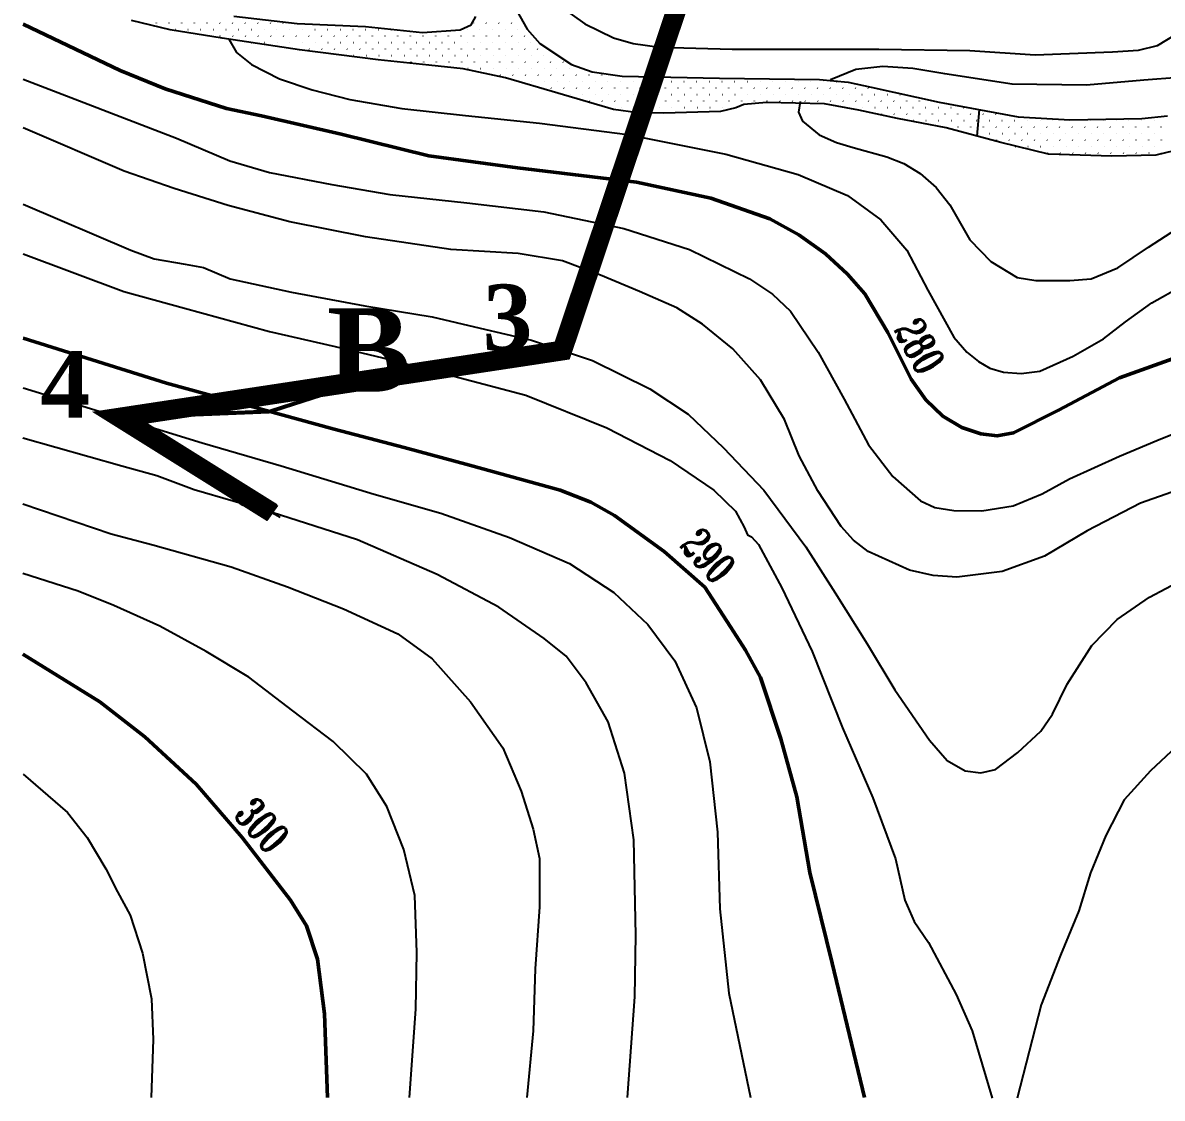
# Model space of a CAD drawing. Header units: millimetres. Extents: x 2268 to 10992, y 389 to 3530.
# Drawn here: x 3281 to 3567.4, y 1040.2 to 1310.5 of the extents above; entities that cross this region are included whole.
import ezdxf
from ezdxf.enums import TextEntityAlignment as Align

# ---------------------------------------------------------------- set-up
doc = ezdxf.new("R2010")
doc.units = ezdxf.units.MM
doc.linetypes.add('ACAD_ISO02W100', pattern=[15, 12, -3])
doc.layers.get('0').update_dxf_attribs({"true_color": 0xd9d9d9})
for name, color, linetype in [('fiume', 4, 'Continuous'), ('rettifilo 1', 162, 'Continuous'), ('tracciolino 1', 140, 'Continuous')]:
    doc.layers.add(name, color=color, linetype=linetype)
doc.layers.add('linee rosse', color=7, linetype='Continuous', lineweight=50, true_color=0xffc2c2)
doc.layers.add('testo', color=7, linetype='Continuous', true_color=0x990000)
doc.styles.get("Standard").update_dxf_attribs({"font": 'times.ttf'})
doc.styles.add('TRIPLEX', font='romant', dxfattribs={"width": 0.86, "height": 10})

# ---------------------------------------------------------------- blocks, each defined once
blk = doc.blocks.new('B01C419F8')
at = {"layer": 'fiume', "linetype": 'Continuous'}
for p, q in [((332.82, 100.89), (332.84, 100.9)), ((333.4, 101.47), (333.41, 101.48)), ((333.98, 100.92), (333.99, 100.93)), ((334.56, 101.5), (334.57, 101.51)), ((335.14, 100.95), (335.15, 100.96)), ((335.72, 101.53), (335.73, 101.54)), ((332.82, 99.76), (332.84, 99.77)), ((333.4, 100.34), (333.41, 100.35)), ((333.98, 99.79), (333.99, 99.8)), ((334.56, 100.37), (334.57, 100.38)), ((335.14, 99.82), (335.15, 99.83)), ((335.72, 100.4), (335.73, 100.41)), ((332.82, 98.63), (332.84, 98.64)), ((333.4, 99.21), (333.41, 99.22)), ((333.98, 98.66), (333.99, 98.67)), ((334.56, 99.24), (334.57, 99.25)), ((335.14, 98.68), (335.15, 98.7)), ((335.72, 99.26), (335.73, 99.28)), ((333.4, 98.08), (333.41, 98.09)), ((334.56, 98.1), (334.57, 98.12)), ((335.14, 97.55), (335.15, 97.57)), ((335.72, 98.13), (335.73, 98.15)), ((332.82, 97.5), (332.84, 97.51)), ((333.4, 96.94), (333.41, 96.96)), ((333.98, 97.52), (333.99, 97.54)), ((334.56, 96.97), (334.57, 96.99)), ((335.72, 97), (335.73, 97.02)), ((332.82, 96.36), (332.84, 96.38)), ((333.4, 95.81), (333.41, 95.83)), ((333.98, 96.39), (333.99, 96.41)), ((334.56, 95.84), (334.57, 95.86)), ((335.14, 96.42), (335.15, 96.44)), ((335.72, 95.87), (335.73, 95.88)), ((332.82, 95.23), (332.84, 95.25)), ((333.4, 94.68), (333.41, 94.7)), ((333.98, 95.26), (333.99, 95.28)), ((334.56, 94.71), (334.57, 94.72)), ((335.14, 95.29), (335.15, 95.3)), ((335.72, 94.74), (335.73, 94.75)), ((332.82, 94.1), (332.84, 94.12)), ((333.4, 93.55), (333.41, 93.56)), ((333.98, 94.13), (333.99, 94.14)), ((334.56, 93.58), (334.57, 93.59)), ((335.14, 94.16), (335.15, 94.17)), ((335.72, 93.61), (335.73, 93.62)), ((332.82, 92.97), (332.84, 92.98)), ((333.98, 93), (333.99, 93.01)), ((335.14, 93.03), (335.15, 93.04)), ((335.72, 92.48), (335.73, 92.49)), ((332.82, 91.84), (332.84, 91.85)), ((333.4, 92.42), (333.41, 92.43)), ((333.98, 91.87), (333.99, 91.88)), ((334.56, 92.45), (334.57, 92.46)), ((335.14, 91.9), (335.15, 91.91)), ((332.82, 90.71), (332.84, 90.72)), ((333.4, 91.29), (333.41, 91.3)), ((333.98, 90.74), (333.99, 90.75)), ((334.56, 91.32), (334.57, 91.33)), ((335.14, 90.76), (335.15, 90.78)), ((335.72, 91.34), (335.73, 91.36)), ((332.82, 89.58), (332.84, 89.59)), ((333.4, 90.16), (333.41, 90.17)), ((333.98, 89.6), (333.99, 89.62)), ((334.56, 90.18), (334.57, 90.2)), ((335.14, 89.63), (335.15, 89.65)), ((332.82, 88.44), (332.84, 88.46)), ((333.4, 89.02), (333.41, 89.04)), ((333.98, 88.47), (333.99, 88.49)), ((334.56, 89.05), (334.57, 89.07)), ((335.14, 88.5), (335.15, 88.52)), ((333.4, 87.89), (333.41, 87.91)), ((334.56, 87.92), (334.57, 87.94)), ((332.24, 86.73), (332.26, 86.75)), ((332.82, 87.31), (332.84, 87.33)), ((333.4, 86.76), (333.41, 86.78)), ((333.98, 87.34), (333.99, 87.36)), ((334.56, 86.79), (334.57, 86.8)), ((332.24, 85.6), (332.26, 85.62)), ((332.82, 86.18), (332.84, 86.2)), ((333.4, 85.63), (333.41, 85.64)), ((333.98, 86.21), (333.99, 86.22)), ((332.24, 84.47), (332.26, 84.49)), ((332.82, 85.05), (332.84, 85.06)), ((333.4, 84.5), (333.41, 84.51)), ((333.98, 85.08), (333.99, 85.09)), ((331.66, 83.89), (331.68, 83.91)), ((332.24, 83.34), (332.26, 83.35)), ((332.82, 83.92), (332.84, 83.93)), ((333.4, 83.37), (333.41, 83.38)), ((331.66, 82.76), (331.68, 82.77)), ((332.82, 82.79), (332.84, 82.8)), ((331.66, 81.63), (331.68, 81.64)), ((332.24, 82.21), (332.26, 82.22)), ((332.82, 81.66), (332.84, 81.67)), ((333.4, 82.24), (333.41, 82.25)), ((331.08, 81.05), (331.1, 81.06)), ((331.66, 80.5), (331.68, 80.51)), ((332.24, 81.08), (332.26, 81.09)), ((332.82, 80.53), (332.84, 80.54)), ((331.08, 79.92), (331.1, 79.93)), ((331.66, 79.37), (331.68, 79.38)), ((332.24, 79.95), (332.26, 79.96)), ((332.82, 79.39), (332.84, 79.41)), ((331.08, 78.79), (331.1, 78.8)), ((332.24, 78.81), (332.26, 78.83)), ((330.5, 78.21), (330.52, 78.22)), ((331.08, 77.65), (331.1, 77.67)), ((331.66, 78.23), (331.68, 78.25)), ((332.24, 77.68), (332.26, 77.7)), ((330.5, 77.07), (330.52, 77.09)), ((331.08, 76.52), (331.1, 76.54)), ((331.66, 77.1), (331.68, 77.12)), ((332.24, 76.55), (332.26, 76.57)), ((329.92, 75.36), (329.94, 75.38)), ((330.5, 75.94), (330.52, 75.96)), ((331.08, 75.39), (331.1, 75.41)), ((331.66, 75.97), (331.68, 75.99)), ((329.92, 74.23), (329.94, 74.25)), ((330.5, 74.81), (330.52, 74.83)), ((331.08, 74.26), (331.1, 74.27)), ((331.66, 74.84), (331.68, 74.85)), ((330.5, 73.68), (330.52, 73.69)), ((331.66, 73.71), (331.68, 73.72)), ((329.34, 72.52), (329.36, 72.54)), ((329.92, 73.1), (329.94, 73.11)), ((330.5, 72.55), (330.52, 72.56)), ((331.08, 73.13), (331.1, 73.14)), ((329.34, 71.39), (329.36, 71.4)), ((329.92, 71.97), (329.94, 71.98)), ((330.5, 71.42), (330.52, 71.43)), ((331.08, 72), (331.1, 72.01)), ((329.34, 70.26), (329.36, 70.27)), ((329.92, 70.84), (329.94, 70.85)), ((330.5, 70.29), (330.52, 70.3)), ((331.08, 70.87), (331.1, 70.88)), ((329.34, 69.13), (329.36, 69.14)), ((329.92, 69.71), (329.94, 69.72)), ((330.5, 69.16), (330.52, 69.17)), ((331.08, 69.73), (331.1, 69.75)), ((329.92, 68.58), (329.94, 68.59)), ((331.08, 68.6), (331.1, 68.62)), ((329.34, 68), (329.36, 68.01)), ((329.92, 67.44), (329.94, 67.46)), ((330.5, 68.02), (330.52, 68.04)), ((331.08, 67.47), (331.1, 67.49)), ((329.34, 66.86), (329.36, 66.88)), ((329.92, 66.31), (329.94, 66.33)), ((330.5, 66.89), (330.52, 66.91)), ((331.08, 66.34), (331.1, 66.35)), ((329.34, 65.73), (329.36, 65.75)), ((329.92, 65.18), (329.94, 65.2)), ((330.5, 65.76), (330.52, 65.78)), ((331.08, 65.21), (331.1, 65.22)), ((329.34, 64.6), (329.36, 64.62)), ((329.92, 64.05), (329.94, 64.06)), ((330.5, 64.63), (330.52, 64.64)), ((331.08, 64.08), (331.1, 64.09)), ((329.34, 63.47), (329.36, 63.48)), ((330.5, 63.5), (330.52, 63.51)), ((331.66, 63.53), (331.68, 63.54)), ((329.34, 62.34), (329.36, 62.35)), ((329.92, 62.92), (329.94, 62.93)), ((330.5, 62.37), (330.52, 62.38)), ((331.08, 62.95), (331.1, 62.96)), ((331.66, 62.4), (331.68, 62.41)), ((329.34, 61.21), (329.36, 61.22)), ((329.92, 61.79), (329.94, 61.8)), ((330.5, 61.24), (330.52, 61.25)), ((331.08, 61.82), (331.1, 61.83)), ((331.66, 61.26), (331.68, 61.28)), ((329.34, 60.08), (329.36, 60.09)), ((329.92, 60.66), (329.94, 60.67)), ((330.5, 60.1), (330.52, 60.12)), ((331.08, 60.68), (331.1, 60.7)), ((331.66, 60.13), (331.68, 60.15)), ((329.34, 58.94), (329.36, 58.96)), ((329.92, 59.52), (329.94, 59.54)), ((330.5, 58.97), (330.52, 58.99)), ((331.08, 59.55), (331.1, 59.57)), ((331.66, 59), (331.68, 59.02)), ((329.92, 58.39), (329.94, 58.41)), ((331.08, 58.42), (331.1, 58.44)), ((329.34, 57.81), (329.36, 57.83)), ((329.92, 57.26), (329.94, 57.28)), ((330.5, 57.84), (330.52, 57.86)), ((331.08, 57.29), (331.1, 57.3)), ((331.66, 57.87), (331.68, 57.88)), ((329.34, 56.68), (329.36, 56.7)), ((329.92, 56.13), (329.94, 56.14)), ((330.5, 56.71), (330.52, 56.72)), ((331.08, 56.16), (331.1, 56.17)), ((331.66, 56.74), (331.68, 56.75)), ((329.34, 55.55), (329.36, 55.56)), ((329.92, 55), (329.94, 55.01)), ((330.5, 55.58), (330.52, 55.59)), ((331.08, 55.03), (331.1, 55.04)), ((331.66, 55.61), (331.68, 55.62)), ((329.34, 54.42), (329.36, 54.43)), ((329.92, 53.87), (329.94, 53.88)), ((330.5, 54.45), (330.52, 54.46)), ((331.08, 53.9), (331.1, 53.91)), ((331.66, 54.48), (331.68, 54.49)), ((329.34, 53.29), (329.36, 53.3)), ((330.5, 53.32), (330.52, 53.33)), ((331.66, 53.34), (331.68, 53.36)), ((329.34, 52.16), (329.36, 52.17)), ((329.92, 52.74), (329.94, 52.75)), ((330.5, 52.18), (330.52, 52.2)), ((331.08, 52.76), (331.1, 52.78)), ((331.66, 52.21), (331.68, 52.23)), ((328.76, 51.58), (328.78, 51.59)), ((329.34, 51.02), (329.36, 51.04)), ((329.92, 51.6), (329.94, 51.62)), ((330.5, 51.05), (330.52, 51.07)), ((331.08, 51.63), (331.1, 51.65)), ((328.76, 50.45), (328.78, 50.46)), ((329.34, 49.89), (329.36, 49.91)), ((329.92, 50.47), (329.94, 50.49)), ((330.5, 49.92), (330.52, 49.94)), ((331.08, 50.5), (331.1, 50.52)), ((328.76, 49.31), (328.78, 49.33)), ((329.92, 49.34), (329.94, 49.36)), ((330.5, 48.79), (330.52, 48.8)), ((327.6, 48.15), (327.62, 48.17)), ((328.18, 48.73), (328.2, 48.75)), ((328.76, 48.18), (328.78, 48.2)), ((329.34, 48.76), (329.36, 48.78)), ((329.92, 48.21), (329.94, 48.22)), ((327.6, 47.02), (327.62, 47.04)), ((328.18, 47.6), (328.2, 47.62)), ((328.76, 47.05), (328.78, 47.07)), ((329.34, 47.63), (329.36, 47.64)), ((329.92, 47.08), (329.94, 47.09)), ((326.44, 45.86), (326.46, 45.88)), ((327.02, 46.44), (327.04, 46.46)), ((327.6, 45.89), (327.62, 45.91)), ((328.18, 46.47), (328.2, 46.49)), ((328.76, 45.92), (328.78, 45.93)), ((329.34, 46.5), (329.36, 46.51)), ((325.28, 44.7), (325.3, 44.72)), ((325.86, 45.28), (325.88, 45.3)), ((326.44, 44.73), (326.46, 44.75)), ((327.02, 45.31), (327.04, 45.33)), ((327.6, 44.76), (327.62, 44.77)), ((328.18, 45.34), (328.2, 45.35)), ((328.76, 44.79), (328.78, 44.8)), ((329.34, 45.37), (329.36, 45.38)), ((324.7, 44.12), (324.72, 44.14)), ((325.86, 44.15), (325.88, 44.17)), ((327.02, 44.18), (327.04, 44.19)), ((328.18, 44.21), (328.2, 44.22)), ((329.34, 44.24), (329.34, 44.24)), ((324.12, 43.54), (324.14, 43.56)), ((324.7, 42.99), (324.72, 43.01)), ((325.28, 43.57), (325.3, 43.59)), ((325.86, 43.02), (325.88, 43.03)), ((326.44, 43.6), (326.46, 43.61)), ((327.02, 43.05), (327.04, 43.06)), ((327.6, 43.63), (327.62, 43.64)), ((328.18, 43.08), (328.2, 43.09)), ((328.76, 43.66), (328.78, 43.67)), ((324.12, 42.41), (324.14, 42.43)), ((324.7, 41.86), (324.72, 41.87)), ((325.28, 42.44), (325.3, 42.45)), ((325.86, 41.89), (325.88, 41.9)), ((326.44, 42.47), (326.46, 42.48)), ((327.02, 41.92), (327.04, 41.93)), ((327.6, 42.5), (327.62, 42.51)), ((328.18, 41.95), (328.2, 41.96)), ((328.76, 42.53), (328.78, 42.54)), ((324.12, 41.28), (324.14, 41.3)), ((324.7, 40.73), (324.72, 40.74)), ((325.28, 41.31), (325.3, 41.32)), ((325.86, 40.76), (325.88, 40.77)), ((326.44, 41.34), (326.46, 41.35)), ((327.02, 40.79), (327.04, 40.8)), ((327.6, 41.37), (327.62, 41.38)), ((328.18, 40.81), (328.2, 40.83)), ((324.12, 40.15), (324.14, 40.16)), ((325.28, 40.18), (325.3, 40.19)), ((325.86, 39.63), (325.88, 39.64)), ((326.44, 40.21), (326.46, 40.22)), ((327.02, 39.65), (327.04, 39.67)), ((327.6, 40.23), (327.62, 40.25)), ((328.18, 39.68), (328.2, 39.7)), ((324.7, 39.6), (324.72, 39.61)), ((325.28, 39.05), (325.3, 39.06)), ((326.44, 39.07), (326.46, 39.09)), ((327.6, 39.1), (327.62, 39.12)), ((325.28, 37.92), (325.3, 37.93)), ((325.86, 38.49), (325.88, 38.51)), ((326.44, 37.94), (326.46, 37.96)), ((327.02, 38.52), (327.04, 38.54)), ((327.6, 37.97), (327.62, 37.99)), ((325.28, 36.78), (325.3, 36.8)), ((325.86, 37.36), (325.88, 37.38)), ((326.44, 36.81), (326.46, 36.83)), ((327.02, 37.39), (327.04, 37.41)), ((327.6, 36.84), (327.62, 36.85)), ((325.28, 35.65), (325.3, 35.67)), ((325.86, 36.23), (325.88, 36.25)), ((326.44, 35.68), (326.46, 35.69)), ((327.02, 36.26), (327.04, 36.27)), ((327.6, 35.71), (327.62, 35.72)), ((325.86, 35.1), (325.88, 35.11)), ((326.44, 34.55), (326.46, 34.56)), ((327.02, 35.13), (327.04, 35.14)), ((327.6, 34.58), (327.62, 34.59)), ((325.28, 34.52), (325.3, 34.54)), ((325.86, 33.97), (325.88, 33.98)), ((327.02, 34), (327.04, 34.01)), ((324.7, 32.81), (324.72, 32.82)), ((325.28, 33.39), (325.3, 33.4)), ((325.86, 32.84), (325.88, 32.85)), ((326.44, 33.42), (326.46, 33.43)), ((327.02, 32.87), (327.04, 32.88)), ((327.6, 33.45), (327.61, 33.45)), ((324.7, 31.68), (324.72, 31.69)), ((325.28, 32.26), (325.3, 32.27)), ((325.86, 31.71), (325.88, 31.72)), ((326.44, 32.29), (326.46, 32.3)), ((327.02, 31.73), (327.04, 31.75)), ((324.7, 30.55), (324.72, 30.56)), ((325.28, 31.13), (325.3, 31.14)), ((325.86, 30.58), (325.88, 30.59)), ((326.44, 31.16), (326.46, 31.17)), ((327.02, 30.6), (327.04, 30.62)), ((325.28, 30), (325.3, 30.01)), ((326.44, 30.02), (326.46, 30.04)), ((327.02, 29.47), (327.04, 29.49)), ((324.7, 29.42), (324.72, 29.43)), ((325.28, 28.86), (325.3, 28.88)), ((325.86, 29.44), (325.88, 29.46)), ((326.44, 28.89), (326.46, 28.91)), ((324.7, 28.28), (324.72, 28.3)), ((325.28, 27.73), (325.3, 27.75)), ((325.86, 28.31), (325.88, 28.33)), ((326.44, 27.76), (326.46, 27.78)), ((324.7, 27.15), (324.72, 27.17)), ((325.28, 26.6), (325.3, 26.62)), ((325.86, 27.18), (325.88, 27.2)), ((326.44, 26.63), (326.46, 26.64)), ((324.7, 26.02), (324.72, 26.04)), ((325.28, 25.47), (325.3, 25.48)), ((325.86, 26.05), (325.88, 26.06)), ((326.44, 25.5), (326.46, 25.51)), ((324.7, 24.89), (324.72, 24.9)), ((325.86, 24.92), (325.88, 24.93)), ((324.7, 23.76), (324.72, 23.77)), ((325.28, 24.34), (325.3, 24.35)), ((325.86, 23.79), (325.88, 23.8)), ((326.44, 24.37), (326.46, 24.38)), ((324.12, 23.18), (324.14, 23.19)), ((324.7, 22.63), (324.72, 22.64)), ((325.28, 23.21), (325.3, 23.22)), ((325.86, 22.66), (325.88, 22.67)), ((324.12, 22.05), (324.14, 22.06)), ((324.7, 21.5), (324.72, 21.51)), ((325.28, 22.08), (325.3, 22.09)), ((325.86, 21.52), (325.88, 21.54)), ((324.12, 20.92), (324.14, 20.93)), ((324.7, 20.36), (324.72, 20.38)), ((325.28, 20.94), (325.3, 20.96)), ((325.86, 20.39), (325.88, 20.41)), ((324.12, 19.78), (324.14, 19.8)), ((325.28, 19.81), (325.3, 19.83)), ((324.12, 18.65), (324.14, 18.67)), ((324.7, 19.23), (324.72, 19.25)), ((325.28, 18.68), (325.3, 18.7)), ((324.12, 17.52), (324.14, 17.54)), ((324.7, 18.1), (324.72, 18.12)), ((325.28, 17.55), (325.3, 17.56)), ((324.12, 16.39), (324.14, 16.4)), ((324.7, 16.97), (324.72, 16.98)), ((324.12, 15.26), (324.14, 15.27)), ((324.7, 15.84), (324.72, 15.85)), ((324.7, 14.71), (324.72, 14.72)), ((324.12, 14.13), (324.14, 14.14)), ((324.7, 13.58), (324.72, 13.59)), ((324.12, 13), (324.14, 13.01)), ((324.12, 11.87), (324.14, 11.88)), ((324.12, 10.73), (324.14, 10.75))]:
    blk.add_line(p, q, dxfattribs=at)

msp = doc.modelspace()

# ---------------------------------------------------------------- linework, layer by layer
at = {"ltscale": 0.5, "transparency": 33554687}
msp.add_line((3520.91089, 1281.98904), (3521.47016, 1288.69172), dxfattribs=at)
at = {"linetype": 'ByBlock', "ltscale": 0.5, "transparency": 33554687}
for p, q in [((3342.30269, 1185.44942), (3344.95222, 1189.26687)), ((3341.59482, 1188.48359), (3345.66009, 1186.2327))]:
    msp.add_line(p, q, dxfattribs=at)
at = {"transparency": 33554687, "flags": 128}
for points in [[(3399.51386, 1361.26615), (3401.42976, 1359.81168), (3402.89912, 1356.36688), (3404.54922, 1347.58903), (3405.09358, 1338.47095), (3406.82874, 1329.65907), (3410.74135, 1321.25546), (3416.49118, 1314.34886), (3422.24102, 1310.19809), (3429.48785, 1306.72777), (3434.39988, 1305.30732), (3441.02155, 1304.34618), (3459.29174, 1303.90389), (3476.88147, 1303.90389), (3496.13831, 1303.90389), (3519.06961, 1303.56366), (3535.46855, 1302.47494), (3554.89551, 1303.22343), (3561.41085, 1303.61895), (3566.19104, 1304.75446), (3575.13901, 1310.23211)], [(3572.4172, 1278.82916), (3565.78277, 1277.2301), (3554.69137, 1276.95791), (3538.8368, 1277.50228), (3526.79276, 1280.39421), (3513.11564, 1284.10268), (3500.86747, 1286.41622), (3491.13698, 1288.52563), (3482.46119, 1290.1247), (3467.89948, 1290.4309), (3462.21769, 1289.98861), (3460.23587, 1289.10402), (3456.36578, 1288.21943), (3442.11027, 1287.77713), (3435.60343, 1287.88771), (3429.45383, 1288.66172), (3415.47762, 1292.84112), (3402.26415, 1296.66953), (3391.68259, 1298.90552), (3382.9942, 1299.82058), (3370.30922, 1301.22446), (3350.48716, 1303.66573), (3331.09422, 1306.65973), (3317.99548, 1308.70109), (3308.26499, 1311.04865)], [(3332.78809, 1306.37685), (3334.64152, 1303.00665), (3338.41229, 1300.01256), (3345.4681, 1296.39944), (3353.68284, 1293.63847), (3363.19285, 1291.25244), (3376.21372, 1288.96868), (3392.26826, 1287.16212), (3410.84516, 1285.2533), (3432.93292, 1282.39007), (3457.71348, 1277.48168), (3475.91544, 1272.40286), (3488.28868, 1267.05135), (3496.63976, 1260.94994), (3503.18428, 1253.31466), (3508.50171, 1243.29336), (3515.04623, 1231.4655), (3518.24606, 1227.71178), (3521.21581, 1225.3641), (3524.10034, 1223.69388), (3527.52173, 1222.63721), (3531.93587, 1222.3134), (3536.65679, 1222.9099), (3544.97379, 1226.65937), (3552.60906, 1231.05647), (3558.16509, 1235.28314), (3564.77779, 1240.12336), (3572.20855, 1244.31595)], [(3571.56663, 1296.75912), (3562.78877, 1296.04465), (3548.36315, 1294.81983), (3529.65067, 1295.05799), (3512.77541, 1297.67774), (3504.72479, 1298.98123), (3497.15899, 1299.53197), (3490.414, 1298.75158), (3484.02623, 1296.14671)], [(3281.01408, 1296.33812), (3319.57974, 1281.52088), (3332.9926, 1275.81146), (3342.94573, 1272.84597), (3358.62532, 1269.81232), (3373.24824, 1267.35812), (3392.57503, 1265.2107), (3411.93591, 1262.96102), (3432.08077, 1258.76843), (3448.54434, 1253.51918), (3463.61037, 1246.15659), (3469.40074, 1242.24948), (3473.93845, 1238.01003), (3480.92609, 1227.68195), (3487.47061, 1215.92226), (3493.53793, 1204.43526), (3499.70751, 1196.42504), (3506.66106, 1190.28955), (3510.21027, 1188.66194), (3515.01214, 1187.90352), (3522.01257, 1187.81831), (3529.90775, 1189.06245), (3537.22347, 1192.10889), (3544.05346, 1195.84557), (3556.69939, 1201.57203), (3566.00488, 1205.45784), (3574.62866, 1208.96871)], [(3476.35856, 1290.67298), (3475.9876, 1288.06966), (3476.99554, 1285.79868), (3481.14765, 1282.35598), (3485.52984, 1280.37473), (3489.72029, 1279.18598), (3498.20772, 1276.76587), (3502.42161, 1275.09992), (3506.5588, 1272.64146), (3510.52983, 1269.06668), (3513.98956, 1264.69941), (3519.00021, 1255.97338), (3524.35172, 1250.51961), (3530.96442, 1246.49745), (3535.60012, 1245.67939), (3544.15572, 1245.67939), (3549.57541, 1246.12251), (3556.22219, 1248.88348), (3563.95972, 1254.09864), (3571.08371, 1258.70026)], [(3577.6964, 1195.3002), (3561.94864, 1189.71008), (3548.55282, 1182.79061), (3537.81572, 1176.45061), (3527.14678, 1172.59888), (3515.72795, 1171.16727), (3509.80124, 1171.58482), (3503.90009, 1172.87157), (3493.43567, 1177.60953), (3489.75864, 1180.43442), (3486.72072, 1183.84728), (3480.85792, 1192.846), (3476.11995, 1201.60612), (3472.40457, 1210.80935), (3466.37134, 1220.76248), (3459.45187, 1228.56819), (3451.8166, 1234.73776), (3445.37433, 1238.86218), (3435.96658, 1242.98659), (3426.1498, 1247.07692), (3416.67387, 1250.65595), (3405.49365, 1252.53069), (3388.58696, 1253.48509), (3367.07866, 1256.68918), (3348.09273, 1260.47274), (3332.54949, 1264.52898), (3318.98324, 1268.85791), (3306.43957, 1273.22092), (3281.01408, 1284.10825)], [(3281.03216, 1264.89667), (3308.10978, 1253.33171), (3313.97259, 1251.20133), (3321.77829, 1249.83789), (3326.37991, 1248.98574), (3333.12895, 1246.12251), (3348.46767, 1242.74799), (3366.9764, 1239.33938), (3383.88309, 1236.57841), (3395.94955, 1233.71518), (3408.79999, 1230.71561), (3424.13872, 1225.56861), (3438.55712, 1218.5128), (3448.20347, 1212.13871), (3457.13402, 1203.65128), (3467.25758, 1192.98235), (3477.79017, 1178.73437), (3485.15276, 1167.1792), (3493.26524, 1154.39693), (3500.2188, 1142.84176), (3508.91074, 1130.19583), (3513.37601, 1125.01475), (3517.87537, 1122.45829), (3521.82936, 1121.947), (3525.51065, 1122.76507), (3531.10076, 1127.05991), (3536.89539, 1132.44551), (3539.79271, 1136.67218), (3543.474, 1144.2052), (3549.71175, 1153.91972), (3556.08584, 1160.49833), (3564.19832, 1166.12253), (3572.37898, 1170.45146)], [(3281.03216, 1252.40369), (3306.36121, 1242.97498), (3321.60786, 1238.794), (3343.01391, 1232.86303), (3359.47747, 1229.14765), (3371.44168, 1226.28442), (3389.33686, 1221.6828), (3407.43655, 1216.87667), (3427.75184, 1208.69602), (3443.7382, 1200.48128), (3454.64574, 1193.01643), (3460.13359, 1187.69901), (3462.3151, 1183.71094), (3463.09908, 1181.76803), (3464.11314, 1181.2397), (3465.89414, 1179.38201), (3471.75694, 1168.44038), (3479.35813, 1152.45402), (3487.06158, 1133.29766), (3494.66277, 1115.64108), (3500.32105, 1100.37053), (3502.70708, 1089.97428), (3505.05902, 1084.58869), (3508.67214, 1079.30535), (3515.60865, 1066.26743), (3519.62441, 1057.09788), (3524.62441, 1040.15432)], [(3281.08353, 1218.74205), (3326.02201, 1204.89542), (3345.94531, 1199.15192), (3369.29425, 1191.99385), (3386.03051, 1187.2218), (3403.34622, 1181.1204), (3418.37818, 1174.54179), (3429.52432, 1167.24737), (3438.04583, 1159.27124), (3444.89713, 1150.13617), (3450.3509, 1138.27422), (3453.69133, 1124.67389), (3455.56606, 1107.0514), (3456.2137, 1087.79278), (3458.41225, 1066.59125), (3463.88306, 1040.30656)], [(3433.00109, 1040.30656), (3434.79061, 1065.64695), (3435.04626, 1081.12895), (3434.60314, 1105.10849), (3432.18303, 1121.87883), (3428.12679, 1134.72928), (3422.57076, 1144.58015), (3417.5942, 1151.2951), (3412.00408, 1155.76037), (3400.65343, 1163.60016), (3385.14427, 1171.78082), (3365.06758, 1180.50685), (3343.62745, 1187.35815), (3324.06206, 1193.05052), (3314.65019, 1196.64378), (3305.86276, 1199.08241), (3280.95482, 1206.07556)], [(3280.95482, 1189.59177), (3303.13041, 1182.00676), (3313.63172, 1179.22862), (3333.36755, 1173.75781), (3347.51326, 1168.67899), (3361.59081, 1163.19113), (3375.25931, 1156.88521), (3383.849, 1150.57929), (3393.52944, 1139.8081), (3401.60784, 1128.21884), (3406.24354, 1117.3113), (3409.24311, 1107.7672), (3410.84516, 1100.4387), (3410.84516, 1088.26998), (3409.7544, 1072.64152), (3409.28572, 1057.07005), (3407.64107, 1040.30656)], [(3378.19072, 1040.30656), (3379.80128, 1062.57068), (3380.03136, 1076.76594), (3379.52007, 1091.13321), (3376.72501, 1102.6543), (3372.49834, 1113.45958), (3367.38544, 1121.60614), (3359.00027, 1129.82088), (3348.87671, 1137.52433), (3337.76465, 1146.01176), (3327.02754, 1152.48811), (3315.37011, 1158.82812), (3303.82611, 1164.03276), (3294.87403, 1167.65438), (3280.95482, 1172.0669)], [(3570.91328, 1128.49153), (3564.43693, 1122.49238), (3557.85832, 1115.19796), (3553.2567, 1106.23333), (3549.40498, 1096.82558), (3546.43949, 1087.28148), (3541.85491, 1076.10126), (3536.9657, 1063.65732), (3530.96442, 1040.15432)], [(3281.08895, 1121.57732), (3292.20168, 1111.93836), (3297.13528, 1105.68636), (3301.84779, 1097.85213), (3304.76935, 1092.05353), (3307.97344, 1086.19073), (3311.07527, 1076.64664), (3313.28663, 1065.12656), (3313.75485, 1054.93618), (3313.22292, 1040.31901)]]:
    msp.add_lwpolyline(points, dxfattribs=at)
at = {"transparency": 33554687}
for points in [[(3333.98615, 1312.13738), (3349.94279, 1310.33418), (3367.12425, 1309.60171), (3381.47222, 1308.06044), (3390.90168, 1308.75601), (3393.69386, 1309.99839), (3394.80911, 1312.11308)], [(3405.1276, 1313.49829), (3407.76436, 1308.87546), (3410.91146, 1305.29882), (3418.9068, 1299.99128), (3424.09526, 1298.19658), (3431.63128, 1297.06533), (3456.05958, 1296.55499), (3481.2704, 1296.24878), (3488.48321, 1295.55132), (3494.26707, 1294.34351), (3511.31244, 1290.56699), (3531.21571, 1286.89254), (3544.17836, 1286.14404), (3562.31246, 1286.41622), (3568.76401, 1287.09668)]]:
    msp.add_lwpolyline(points, dxfattribs=at)
at = {"layer": 'linee rosse', "transparency": 33554687, "flags": 128}
for points in [[(3281.01408, 1310.11156), (3305.44289, 1298.52888), (3316.73356, 1293.89411), (3332.14045, 1288.93459), (3340.96874, 1287.12803), (3361.01134, 1282.52641), (3383.06502, 1277.07265), (3405.28913, 1274.0049), (3435.21669, 1270.42586), (3453.96402, 1266.4378), (3468.79145, 1261.22263), (3476.05604, 1257.209), (3482.73265, 1252.42843), (3488.3185, 1247.33256), (3492.65169, 1242.33895), (3498.41224, 1232.65851), (3504.30912, 1220.89883), (3507.95633, 1215.69644), (3512.21709, 1211.59333), (3517.04026, 1208.75993), (3521.76118, 1207.12806), (3525.86429, 1206.62955), (3530.0441, 1207.43483), (3541.36067, 1213.09312), (3556.69939, 1221.23969), (3572.34489, 1226.89797)], [(3281.03216, 1231.23503), (3317.09832, 1219.91774), (3336.94659, 1214.4736), (3359.23887, 1208.35516), (3376.82727, 1203.71945), (3393.25675, 1199.28827), (3416.02624, 1193.01643), (3423.7936, 1189.99129), (3429.69475, 1186.60825), (3442.17024, 1177.60953), (3452.43015, 1168.61081), (3458.87241, 1158.69177), (3462.64744, 1152.77784), (3466.37134, 1145.94359), (3471.48425, 1130.46852), (3475.57458, 1115.94786), (3478.77867, 1096.89375), (3484.40287, 1074.09018), (3492.51535, 1040.30656)], [(3280.95482, 1151.76581), (3300.34864, 1139.7633), (3311.62086, 1130.96389), (3324.53926, 1119.06702), (3336.09444, 1105.65387), (3348.22907, 1089.97428), (3352.29809, 1083.49154), (3355.0122, 1075.12981), (3356.8358, 1061.37071), (3357.53457, 1040.31901)]]:
    msp.add_lwpolyline(points, dxfattribs=at)
at = {"layer": 'rettifilo 1', "const_width": 5}
msp.add_lwpolyline([(3343.62745, 1187.35815), (3305.38428, 1211.2544), (3416.56055, 1228.11151), (3455.96259, 1345.68598), (3774.87788, 1587.27479), (4059.55415, 1553.89893)], dxfattribs=at)
at = {"layer": 'tracciolino 1', "linetype": 'ACAD_ISO02W100', "ltscale": 2, "const_width": 1}
msp.add_lwpolyline([(3343.62745, 1187.35815), (3336.22641, 1189.51141), (3305.38428, 1211.2544), (3343.08897, 1212.78774), (3379.01392, 1224.33727), (3416.56055, 1228.11151), (3455.96259, 1345.68598), (3493.13862, 1352.16184), (3493.13862, 1352.16184), (3527.47554, 1367.81337), (3554.12009, 1394.53531), (3570.2414, 1428.65419)], dxfattribs=at)

# ---------------------------------------------------------------- block references
at = {"transparency": 33554687, "xscale": 2.8185430224, "yscale": 2.8185430224, "zscale": 2.8185430224, "rotation": 270}
msp.add_blockref('B01C419F8', (3281.02042, 2224.02917), dxfattribs=at)

# ---------------------------------------------------------------- texts
at = {"transparency": 33554687, "style": 'TRIPLEX', "width": 0.688}
for s, rotation, p in [('280', 299.0546041, (3503.04219, 1227.38282)), ('290', 312.70939, (3450.41221, 1173.93687)), ('300', 311.5663696, (3338.21651, 1106.21147))]:
    msp.add_text(s, height=7.666437, rotation=rotation, dxfattribs=at).set_placement(p, align=Align.CENTER)
at = {"layer": 'testo', "char_height": 16.6125025, "attachment_point": 1}
for s, insert in [('{\\fTimes New Roman|b1|i0|c0|p18;3}', (3396.56055, 1244.72401)), ('{\\fTimes New Roman|b1|i0|c0|p18;4}', (3285.38428, 1227.86691))]:
    msp.add_mtext_dynamic_manual_height_columns(s, width=16.6125025, gutter_width=83.06251, heights=[19.50231], dxfattribs=dict(at, insert=insert))
at = {"layer": 'testo', "ltscale": 0.5, "transparency": 33554687, "insert": (3357.42236, 1238.71768), "char_height": 20.891217, "attachment_point": 1}
msp.add_mtext_dynamic_manual_height_columns('{\\fTimes New Roman|b1|i0|c0|p18;B}', width=38.8991261, gutter_width=68.72111, heights=[0], dxfattribs=at)

doc.saveas('drawing.dxf')
